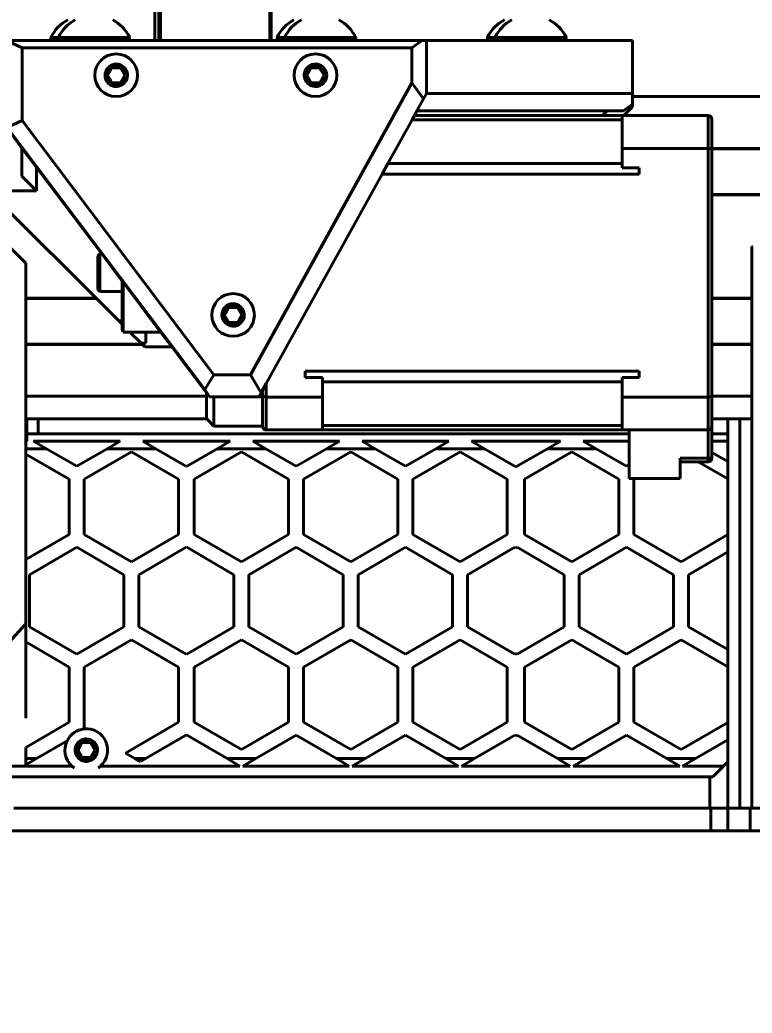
# Model space of a CAD drawing. Header units: millimetres. Extents: x 15 to 415, y 5 to 292.
# Drawn here: x 307.09 to 319.31, y 179.76 to 196.34 of the extents above; entities that cross this region are included whole.
import ezdxf

# ---------------------------------------------------------------- set-up
doc = ezdxf.new("R2010")
doc.units = ezdxf.units.MM
doc.layers.add('Annotations', color=7, linetype='Continuous')
doc.layers.add('Geometries', color=7, linetype='Continuous')
doc.styles.add('Shapr3', font='txt', dxfattribs={"height": 3.3495})
doc.dimstyles.new('ISO-25', dxfattribs={"dimtxt": 2.5, "dimasz": 2.5, "dimexe": 1.25, "dimexo": 0.625, "dimtad": 1, "dimtxsty": 'Standard', "dimcen": 2.5, "dimadec": 0, "dimazin": 0, "dimtfac": 1, "dimtmove": 0, "dimatfit": 3, "dimfxl": 1, "dimarcsym": 0})

# ---------------------------------------------------------------- blocks, each defined once
blk = doc.blocks.new('*D3')
at = {"layer": 'Annotations', "color": 0, "linetype": 'Continuous', "lineweight": 15}
for p, q in [((307.372, 273.412), (253.842, 273.412)), ((255.092, 182.588), (255.092, 270.912)), ((275.119, 180.088), (253.842, 180.088))]:
    blk.add_line(p, q, dxfattribs=at)
at = {"layer": 'Annotations', "color": 0}
for points in [[(255.509, 270.912), (254.676, 270.912), (255.092, 273.412)], [(254.676, 182.588), (255.509, 182.588), (255.092, 180.088)]]:
    blk.add_solid(points, dxfattribs=at)
at = {"layer": 'Defpoints', "color": 0}
for p in [(255.092, 273.412), (307.997, 273.412), (275.744, 180.088)]:
    blk.add_point(p, dxfattribs=at)
at = {"layer": 'Annotations', "color": 0, "lineweight": 15, "insert": (252.398, 223.569), "char_height": 3.3495, "attachment_point": 5, "rotation": 90, "style": 'Shapr3'}
blk.add_mtext('\\A1;746,59', dxfattribs=at)
blk = doc.blocks.new('*D4')
at = {"layer": 'Annotations', "color": 0, "linetype": 'Continuous', "lineweight": 15}
for p, q in [((275.744, 179.463), (275.744, 163.58)), ((345.115, 179.463), (345.115, 163.58)), ((342.615, 164.83), (278.244, 164.83))]:
    blk.add_line(p, q, dxfattribs=at)
at = {"layer": 'Annotations', "color": 0}
for points in [[(278.244, 165.246), (278.244, 164.413), (275.744, 164.83)], [(342.615, 164.413), (342.615, 165.246), (345.115, 164.83)]]:
    blk.add_solid(points, dxfattribs=at)
at = {"layer": 'Defpoints', "color": 0}
for p in [(275.744, 180.088), (345.115, 180.088), (275.744, 164.83)]:
    blk.add_point(p, dxfattribs=at)
at = {"layer": 'Annotations', "color": 0, "lineweight": 15, "insert": (315.25, 167.523), "char_height": 3.3495, "attachment_point": 5, "style": 'Shapr3'}
blk.add_mtext('\\A1;554,97', dxfattribs=at)

msp = doc.modelspace()

# ---------------------------------------------------------------- linework, layer by layer
at = {"layer": 'Geometries', "linetype": 'Continuous', "lineweight": 40}
for p, q in [((309.3427, 195.9928), (309.3427, 238.2955)), ((309.4123, 195.9928), (309.4123, 238.2955)), ((309.4373, 195.9928), (309.4373, 238.2955)), ((311.2623, 195.9928), (311.2623, 238.2955)), ((311.2873, 195.9928), (311.2873, 238.2955)), ((306.8773, 195.9928), (307.8896, 195.9928)), ((306.8773, 195.9844), (307.1273, 195.8678)), ((307.7334, 196.0446), (307.6084, 196.0446)), ((307.6084, 196.0446), (307.6084, 195.9931)), ((307.7334, 195.9931), (307.6084, 195.9931)), ((307.7334, 196.0446), (307.7334, 195.9931)), ((308.9209, 196.0446), (307.7334, 196.0446)), ((307.8896, 195.9931), (307.7334, 195.9931)), ((307.8896, 195.9931), (307.8896, 195.9928)), ((308.6396, 195.9931), (307.8896, 195.9931)), ((307.8896, 195.9928), (308.6396, 195.9928)), ((308.0146, 195.9931), (308.0146, 195.9928)), ((308.6396, 195.9928), (308.6396, 195.9931)), ((308.9209, 195.9931), (308.6396, 195.9931)), ((308.6396, 195.9928), (309.3427, 195.9928)), ((308.9209, 195.9931), (308.9209, 196.0446)), ((309.3427, 195.9928), (309.4123, 195.9928)), ((309.4123, 195.9928), (309.4373, 195.9928)), ((309.4373, 195.9928), (311.2623, 195.9928)), ((311.2623, 195.9928), (311.2873, 195.9928)), ((311.2873, 195.9928), (311.6646, 195.9928)), ((311.3834, 196.0446), (311.3834, 195.9931)), ((311.5084, 196.0446), (311.3834, 196.0446)), ((311.5084, 195.9931), (311.3834, 195.9931)), ((311.5084, 196.0446), (311.5084, 195.9931)), ((312.6959, 196.0446), (311.5084, 196.0446)), ((311.6646, 195.9931), (311.5084, 195.9931)), ((311.6646, 195.9931), (311.6646, 195.9928)), ((312.4146, 195.9931), (311.6646, 195.9931)), ((311.6646, 195.9928), (312.4146, 195.9928)), ((311.7896, 195.9931), (311.7896, 195.9928)), ((312.4146, 195.9928), (312.4146, 195.9931)), ((312.6959, 195.9931), (312.4146, 195.9931)), ((312.4146, 195.9928), (313.8072, 195.9928)), ((312.6959, 195.9931), (312.6959, 196.0446)), ((313.8072, 195.9928), (313.6331, 195.8678)), ((313.8072, 195.9928), (313.8766, 195.9928)), ((313.8766, 195.1053), (313.8766, 195.9928)), ((313.8766, 195.1053), (313.8766, 195.9928)), ((313.8766, 195.9928), (315.1771, 195.9928)), ((314.8959, 196.0446), (314.8959, 195.9931)), ((315.0209, 196.0446), (314.8959, 196.0446)), ((315.0209, 195.9931), (314.8959, 195.9931)), ((315.0209, 196.0446), (315.0209, 195.9931)), ((316.2084, 196.0446), (315.0209, 196.0446)), ((315.1771, 195.9931), (315.0209, 195.9931)), ((315.1771, 195.9931), (315.1771, 195.9928)), ((315.9271, 195.9931), (315.1771, 195.9931)), ((315.1771, 195.9928), (315.9271, 195.9928)), ((315.3021, 195.9931), (315.3021, 195.9928)), ((316.2084, 195.9931), (315.9271, 195.9931)), ((315.9271, 195.9928), (315.9271, 195.9931)), ((315.9271, 195.9928), (317.3142, 195.9928)), ((316.2084, 195.9931), (316.2084, 196.0446)), ((317.3142, 195.1053), (317.3142, 195.9928)), ((313.6331, 195.8678), (307.1273, 195.8678)), ((307.1273, 195.8678), (307.1273, 194.6591)), ((313.6331, 195.2886), (313.6331, 195.8678)), ((308.5546, 195.4118), (308.5902, 195.4734)), ((308.5902, 195.4734), (308.5994, 195.4894)), ((308.6268, 195.5368), (308.5994, 195.4894)), ((308.6268, 195.5368), (308.635, 195.5368)), ((308.699, 195.5368), (308.635, 195.5368)), ((308.699, 195.5368), (308.763, 195.5368)), ((308.7711, 195.5368), (308.763, 195.5368)), ((308.8433, 195.4118), (308.7711, 195.5368)), ((311.9518, 195.5368), (311.8796, 195.4118)), ((311.9518, 195.5368), (311.96, 195.5368)), ((312.024, 195.5368), (311.96, 195.5368)), ((312.024, 195.5368), (312.088, 195.5368)), ((312.0961, 195.5368), (312.088, 195.5368)), ((312.0961, 195.5368), (312.1221, 195.4918)), ((312.1327, 195.4734), (312.1221, 195.4918)), ((312.1683, 195.4118), (312.1327, 195.4734)), ((308.5546, 195.4118), (308.5927, 195.3458)), ((308.5927, 195.3458), (308.6049, 195.3247)), ((308.6268, 195.2868), (308.6049, 195.3247)), ((308.6268, 195.2868), (308.635, 195.2868)), ((308.699, 195.2868), (308.635, 195.2868)), ((308.699, 195.2868), (308.7658, 195.2868)), ((308.7711, 195.2868), (308.7658, 195.2868)), ((308.7711, 195.2868), (308.8433, 195.4118)), ((308.8864, 195.4084), (308.8865, 195.4118)), ((310.9412, 190.4156), (313.6331, 195.2886)), ((311.8796, 195.4118), (311.9518, 195.2868)), ((311.9518, 195.2868), (311.9571, 195.2868)), ((312.024, 195.2868), (311.9571, 195.2868)), ((312.024, 195.2868), (312.088, 195.2868)), ((312.0961, 195.2868), (312.088, 195.2868)), ((312.0961, 195.2868), (312.1132, 195.3163)), ((312.1206, 195.3292), (312.1132, 195.3163)), ((312.1683, 195.4118), (312.1206, 195.3292)), ((312.2114, 195.4084), (312.2115, 195.4118)), ((313.829, 195.0192), (313.6331, 195.2886)), ((313.829, 195.0192), (313.8766, 195.1053)), ((313.8766, 195.1053), (317.3142, 195.1053)), ((317.3142, 195.1053), (317.3142, 195.0553)), ((313.829, 195.0192), (313.7178, 194.8178)), ((317.3142, 195.0553), (336.9792, 195.0553)), ((317.3142, 195.0553), (317.3142, 195.0553)), ((317.3142, 195.0553), (317.3142, 194.9277)), ((313.7178, 194.8178), (313.6763, 194.7428)), ((316.8902, 194.8178), (313.7178, 194.8178)), ((316.8152, 194.7428), (316.8902, 194.8178)), ((317.1643, 194.8178), (316.8902, 194.8178)), ((317.1643, 194.8178), (317.3142, 194.9277)), ((317.3142, 194.8882), (317.1687, 194.7428)), ((317.3142, 194.9277), (317.3142, 194.8882)), ((307.1273, 194.6591), (306.8781, 194.5422)), ((307.1273, 194.6591), (310.3255, 190.4156)), ((313.6359, 194.6695), (313.2334, 193.941)), ((313.6763, 194.7428), (313.6359, 194.6695)), ((317.1416, 194.6695), (313.6359, 194.6695)), ((313.6763, 194.7428), (316.8152, 194.7428)), ((316.8152, 194.7428), (317.1416, 194.7428)), ((317.1416, 194.7428), (317.1687, 194.7428)), ((317.1416, 194.6695), (317.1416, 194.7428)), ((317.1416, 194.1928), (317.1416, 194.6695)), ((317.1687, 194.7428), (318.5791, 194.7428)), ((318.5791, 194.1928), (318.5791, 194.7428)), ((318.6416, 194.6803), (318.6416, 194.1928)), ((307.1258, 194.1973), (306.8773, 194.527)), ((310.176, 190.1664), (306.8781, 194.5422)), ((307.3694, 193.8741), (307.1258, 194.1973)), ((307.1258, 194.1973), (307.1258, 193.7292)), ((317.1416, 193.941), (317.1416, 194.1928)), ((318.5791, 194.1928), (317.1416, 194.1928)), ((318.5791, 190.0428), (318.5791, 194.1928)), ((337.2931, 194.1928), (318.6416, 194.1928)), ((318.6416, 194.1928), (318.6416, 194.1867)), ((318.6416, 194.1867), (337.2953, 194.1867)), ((318.6416, 194.1867), (318.6416, 194.1669)), ((318.6416, 194.1669), (318.6416, 193.4238)), ((308.4575, 192.4303), (307.3694, 193.8741)), ((307.3694, 193.8741), (307.3694, 193.4856)), ((313.2334, 193.941), (313.1358, 193.7642)), ((313.2334, 193.941), (317.1416, 193.941)), ((317.1416, 193.8678), (317.1416, 193.941)), ((317.1416, 193.8678), (317.4291, 193.8678)), ((317.4291, 193.7642), (317.4291, 193.8678)), ((307.3694, 193.4856), (307.1258, 193.7292)), ((313.1358, 193.7642), (311.2041, 190.2674)), ((317.4291, 193.7642), (313.1358, 193.7642)), ((306.8758, 193.4856), (307.3694, 193.4856)), ((318.6416, 193.4238), (337.573, 193.4238)), ((318.6416, 193.4238), (318.6416, 193.4178)), ((337.5752, 193.4178), (318.6416, 193.4178)), ((318.6416, 193.4178), (318.6416, 191.6928)), ((308.3633, 191.6928), (306.8758, 193.1803)), ((307.1894, 192.2777), (306.9394, 192.5277)), ((319.3063, 191.6928), (319.3063, 192.5553)), ((319.3063, 192.5553), (319.3188, 192.5553)), ((308.4229, 192.4303), (308.3916, 192.399)), ((308.3916, 191.8365), (308.3916, 192.399)), ((308.4575, 192.4303), (308.4229, 192.4303)), ((308.4229, 192.4303), (308.4229, 191.8053)), ((308.799, 191.9772), (308.4575, 192.4303)), ((307.1894, 192.2777), (307.1894, 191.6928)), ((308.812, 191.9599), (308.799, 191.9772)), ((308.799, 191.8053), (308.799, 191.9772)), ((309.4394, 191.1275), (308.812, 191.9599)), ((308.812, 191.1275), (308.812, 191.9599)), ((308.4229, 191.8053), (308.3916, 191.8365)), ((308.799, 191.8053), (308.4229, 191.8053)), ((308.799, 191.3147), (308.799, 191.8053)), ((308.3633, 191.6928), (307.1894, 191.6928)), ((307.1894, 191.6928), (307.1894, 191.6867)), ((307.1894, 191.6867), (308.3694, 191.6867)), ((307.1894, 191.6867), (307.1894, 190.9238)), ((308.3694, 191.6867), (308.3633, 191.6928)), ((308.7414, 191.3147), (308.3694, 191.6867)), ((319.3063, 191.6928), (318.6416, 191.6928)), ((318.6416, 191.6928), (318.6416, 191.6867)), ((318.6416, 191.6867), (319.3063, 191.6867)), ((318.6416, 191.6867), (318.6416, 190.9238)), ((319.3063, 191.6867), (319.3063, 191.6928)), ((319.3063, 190.9238), (319.3063, 191.6867)), ((310.5166, 191.4325), (310.5501, 191.4905)), ((310.5768, 191.5368), (310.5501, 191.4905)), ((310.5768, 191.5368), (310.585, 191.5368)), ((310.649, 191.5368), (310.585, 191.5368)), ((310.649, 191.5368), (310.713, 191.5368)), ((310.7211, 191.5368), (310.713, 191.5368)), ((310.7933, 191.4118), (310.7211, 191.5368)), ((308.7414, 191.3147), (308.799, 191.3147)), ((308.7414, 191.3147), (308.799, 191.2571)), ((308.799, 191.2571), (308.799, 191.3147)), ((310.5046, 191.4118), (310.5166, 191.4325)), ((310.5046, 191.4118), (310.5086, 191.4049)), ((310.5086, 191.4049), (310.5293, 191.3691)), ((310.5293, 191.3691), (310.5294, 191.369)), ((310.5294, 191.369), (310.5768, 191.2868)), ((310.7211, 191.2868), (310.7933, 191.4118)), ((310.8364, 191.4084), (310.8365, 191.4118)), ((308.799, 191.1762), (308.799, 191.2571)), ((308.799, 191.1762), (308.812, 191.1275)), ((308.812, 191.1275), (308.9286, 191.1275)), ((308.9286, 191.1275), (309.1927, 191.1275)), ((308.9286, 191.1275), (309.1135, 190.9426)), ((309.1927, 190.9426), (309.1927, 191.1275)), ((309.1927, 191.1275), (309.4394, 191.1275)), ((309.6257, 190.8803), (309.4394, 191.1275)), ((310.5768, 191.2868), (310.585, 191.2868)), ((310.649, 191.2868), (310.585, 191.2868)), ((310.649, 191.2868), (310.713, 191.2868)), ((310.7211, 191.2868), (310.713, 191.2868)), ((307.1894, 190.9238), (309.1323, 190.9238)), ((307.1894, 190.9238), (307.1894, 190.9178)), ((309.1383, 190.9178), (307.1894, 190.9178)), ((307.1894, 190.9178), (307.1894, 190.0553)), ((309.1927, 190.9426), (309.1135, 190.9426)), ((309.1135, 190.9426), (309.1323, 190.9238)), ((309.1323, 190.9238), (309.1383, 190.9178)), ((309.1383, 190.9178), (309.1758, 190.8803)), ((309.6257, 190.8803), (309.1758, 190.8803)), ((310.2052, 190.1113), (309.6257, 190.8803)), ((318.6416, 190.9238), (319.3063, 190.9238)), ((318.6416, 190.9238), (318.6416, 190.9178)), ((319.3063, 190.9178), (318.6416, 190.9178)), ((318.6416, 190.9178), (318.6416, 190.0687)), ((319.3063, 190.9178), (319.3063, 190.9238)), ((319.3063, 190.0553), (319.3063, 190.9178)), ((311.8541, 190.4713), (317.4291, 190.4713)), ((311.8541, 190.3678), (311.8541, 190.4713)), ((317.4291, 190.3678), (317.4291, 190.4713)), ((310.3255, 190.4156), (310.176, 190.1664)), ((310.3255, 190.4156), (310.9412, 190.4156)), ((311.1193, 190.1138), (310.9412, 190.4156)), ((311.8541, 190.3678), (312.1416, 190.3678)), ((312.1416, 190.2945), (312.1416, 190.3678)), ((317.1416, 190.2945), (317.1416, 190.3678)), ((317.1416, 190.3678), (317.4291, 190.3678)), ((310.176, 190.1664), (310.2569, 190.0431)), ((311.1427, 190.1563), (311.1193, 190.1138)), ((311.2041, 190.2674), (311.1427, 190.1563)), ((311.1427, 190.0638), (311.1427, 190.1563)), ((311.2041, 190.2674), (311.2041, 190.0428)), ((312.1416, 190.0428), (312.1416, 190.2945)), ((317.1416, 190.2945), (312.1416, 190.2945)), ((317.1416, 190.0553), (317.1416, 190.2945)), ((307.1894, 190.0553), (309.8831, 190.0553)), ((307.1894, 190.0553), (307.1894, 189.6803)), ((309.8831, 190.0553), (309.8921, 190.0553)), ((309.9456, 190.0553), (309.8921, 190.0553)), ((309.9456, 190.0553), (310.2052, 190.0553)), ((310.2566, 190.0431), (310.2052, 190.1113)), ((310.2052, 190.0553), (310.2052, 190.1113)), ((310.2052, 189.6837), (310.2052, 190.0553)), ((310.2569, 190.0431), (310.2566, 190.0431)), ((310.3302, 190.0431), (310.2569, 190.0431)), ((311.0802, 190.0431), (310.3302, 190.0431)), ((310.3302, 190.0431), (310.3302, 189.5587)), ((311.0802, 190.0431), (311.0869, 190.0553)), ((311.0802, 190.0431), (311.1427, 190.0431)), ((311.0869, 190.0553), (311.087, 190.0553)), ((311.087, 190.0553), (311.1193, 190.1138)), ((311.1427, 190.0431), (311.1427, 190.0638)), ((311.1427, 189.5587), (311.1427, 190.0431)), ((311.2041, 190.0428), (311.2041, 189.4928)), ((311.2041, 190.0428), (312.1416, 190.0428)), ((312.1416, 189.566), (312.1416, 190.0428)), ((317.1416, 190.0428), (317.1416, 190.0553)), ((317.1416, 190.0553), (317.1416, 190.0553)), ((317.1416, 190.0428), (318.5791, 190.0428)), ((317.1416, 189.566), (317.1416, 190.0428)), ((318.5791, 189.4928), (318.5791, 190.0428)), ((318.6416, 190.0687), (318.6416, 190.0553)), ((318.6416, 190.0553), (319.3063, 190.0553)), ((318.6416, 190.0553), (318.6416, 189.6803)), ((319.3063, 189.6803), (319.3063, 190.0553)), ((307.1894, 189.6803), (307.1894, 189.3055)), ((307.1907, 189.6803), (307.2068, 189.6803)), ((307.2068, 189.4304), (307.2068, 189.6804)), ((307.2068, 189.6803), (307.3943, 189.6803)), ((307.3943, 189.6804), (307.3943, 189.4304)), ((307.3943, 189.6803), (307.4797, 189.6803)), ((307.4797, 189.6803), (310.2086, 189.6803)), ((310.2086, 189.6803), (310.2052, 189.6837)), ((310.3302, 189.5587), (310.2086, 189.6803)), ((318.6416, 189.6803), (318.6416, 189.5553)), ((318.6416, 189.6803), (318.9068, 189.6803)), ((318.9068, 189.6803), (319.0526, 189.6803)), ((318.9068, 189.6803), (318.9068, 189.4304)), ((319.105, 189.6803), (319.0526, 189.6803)), ((319.105, 189.6803), (319.3063, 189.6803)), ((319.105, 183.1804), (319.105, 189.6803)), ((319.3063, 183.1804), (319.3063, 189.6803)), ((310.3302, 189.5587), (311.1416, 189.5587)), ((311.1416, 189.5553), (311.1416, 189.5587)), ((311.1416, 189.5587), (311.1427, 189.5587)), ((312.1416, 189.4928), (311.2041, 189.4928)), ((312.1416, 189.4928), (312.1416, 189.566)), ((312.1416, 189.566), (317.1416, 189.566)), ((317.1416, 189.4928), (312.1416, 189.4928)), ((317.1416, 189.4928), (317.1416, 189.566)), ((317.2604, 189.4928), (317.1416, 189.4928)), ((318.5791, 189.4928), (317.2604, 189.4928)), ((317.2604, 189.4304), (317.2604, 189.4928)), ((318.5791, 189.024), (318.5791, 189.4928)), ((318.6416, 189.5553), (318.6416, 189.4304)), ((307.1894, 189.3055), (307.1894, 189.1804)), ((307.2068, 189.3055), (307.1894, 189.3055)), ((307.3943, 189.4304), (307.2068, 189.4304)), ((307.2068, 189.4304), (307.2068, 189.4303)), ((307.2068, 189.3055), (307.2068, 189.4303)), ((307.3163, 189.3054), (308.7638, 189.3054)), ((307.5332, 189.1804), (307.3163, 189.3054)), ((317.2604, 189.4304), (307.3943, 189.4304)), ((308.7638, 189.3054), (308.5469, 189.1804)), ((309.1414, 189.3054), (310.5995, 189.3054)), ((309.3582, 189.1804), (309.1414, 189.3054)), ((310.3827, 189.1804), (310.5995, 189.3054)), ((310.9771, 189.3054), (312.4246, 189.3054)), ((310.9771, 189.3054), (311.194, 189.1804)), ((312.2077, 189.1804), (312.4246, 189.3054)), ((312.8021, 189.3054), (314.2496, 189.3054)), ((312.8021, 189.3054), (313.019, 189.1804)), ((314.0327, 189.1804), (314.2496, 189.3054)), ((314.6271, 189.3054), (316.1137, 189.3054)), ((314.6271, 189.3054), (314.844, 189.1804)), ((316.1137, 189.3054), (315.8969, 189.1804)), ((316.4913, 189.3054), (317.2604, 189.3054)), ((316.7082, 189.1804), (316.4913, 189.3054)), ((317.2604, 189.3054), (317.2604, 189.4304)), ((317.2604, 188.9144), (317.2604, 189.3054)), ((318.6416, 189.4304), (318.6416, 189.3054)), ((318.9068, 189.4304), (318.6416, 189.4304)), ((318.6416, 189.3054), (318.6416, 189.1179)), ((318.6416, 189.3054), (318.9068, 189.3054)), ((318.9068, 189.4304), (318.9068, 189.3054)), ((318.9068, 189.3054), (318.9068, 188.965)), ((307.1894, 189.1804), (307.1894, 189.09)), ((307.1894, 189.1804), (307.5332, 189.1804)), ((308.0401, 188.8882), (307.5332, 189.1804)), ((308.5469, 189.1804), (308.0401, 188.8882)), ((308.5469, 189.1804), (309.3582, 189.1804)), ((309.8704, 188.8851), (309.3582, 189.1804)), ((309.8704, 188.8851), (310.3827, 189.1804)), ((310.3827, 189.1804), (311.194, 189.1804)), ((311.194, 189.1804), (311.7008, 188.8882)), ((311.7008, 188.8882), (312.2077, 189.1804)), ((312.2077, 189.1804), (313.019, 189.1804)), ((313.019, 189.1804), (313.5259, 188.8883)), ((313.5259, 188.8883), (314.0327, 189.1804)), ((314.0327, 189.1804), (314.844, 189.1804)), ((314.844, 189.1804), (315.3704, 188.877)), ((315.8969, 189.1804), (315.3704, 188.877)), ((315.8969, 189.1804), (316.7082, 189.1804)), ((317.215, 188.8883), (316.7082, 189.1804)), ((307.1894, 189.09), (307.9151, 188.6717)), ((307.1894, 189.09), (307.1894, 187.3303)), ((308.9526, 189.1257), (308.1651, 188.6717)), ((309.7401, 188.6717), (308.9526, 189.1257)), ((310.0008, 188.6717), (310.7883, 189.1257)), ((310.7883, 189.1257), (311.5758, 188.6717)), ((312.6134, 189.1257), (311.8258, 188.6717)), ((313.4009, 188.6717), (312.6134, 189.1257)), ((313.6509, 188.6717), (314.4384, 189.1257)), ((314.4384, 189.1257), (315.2258, 188.6717)), ((316.3025, 189.1257), (315.5151, 188.6717)), ((317.09, 188.6717), (316.3025, 189.1257)), ((318.1104, 189.024), (318.5791, 189.024)), ((318.1104, 188.9615), (318.1104, 189.024)), ((318.6416, 189.024), (318.5791, 189.024)), ((318.5791, 188.9615), (318.5791, 189.024)), ((318.6416, 189.1179), (318.6416, 189.024)), ((318.9068, 188.965), (318.6416, 189.1179)), ((317.2604, 188.9144), (317.215, 188.8883)), ((317.2604, 188.6803), (317.2604, 188.9144)), ((318.1104, 188.6803), (318.1104, 188.9615)), ((318.4123, 188.9615), (318.1104, 188.9615)), ((318.5791, 188.9615), (318.4123, 188.9615)), ((318.4123, 188.9615), (318.9068, 188.6765)), ((318.9068, 188.965), (318.9068, 188.6765)), ((307.9151, 187.7506), (307.9151, 188.6717)), ((308.1651, 187.7506), (308.1651, 188.6717)), ((309.7401, 187.7506), (309.7401, 188.6717)), ((310.0008, 187.7506), (310.0008, 188.6717)), ((311.5758, 187.7506), (311.5758, 188.6717)), ((311.8258, 187.7506), (311.8258, 188.6717)), ((313.4009, 187.7506), (313.4009, 188.6717)), ((313.6509, 187.7506), (313.6509, 188.6717)), ((315.2258, 187.7506), (315.2258, 188.6717)), ((315.5151, 187.7506), (315.5151, 188.6717)), ((317.09, 187.7506), (317.09, 188.6717)), ((317.3548, 188.6803), (317.2604, 188.6803)), ((317.34, 188.6717), (317.3548, 188.6803)), ((317.34, 187.7506), (317.34, 188.6717)), ((318.1104, 188.6803), (317.3548, 188.6803)), ((318.9068, 188.6765), (318.9068, 187.7458)), ((307.9151, 187.7506), (307.1894, 187.3303)), ((308.1651, 187.7506), (308.9526, 187.2944)), ((308.9526, 187.2944), (309.7401, 187.7506)), ((310.7883, 187.2944), (310.0008, 187.7506)), ((311.5758, 187.7506), (310.7883, 187.2944)), ((311.8258, 187.7506), (312.6134, 187.2944)), ((312.6134, 187.2944), (313.4009, 187.7506)), ((314.4384, 187.2944), (313.6509, 187.7506)), ((315.2258, 187.7506), (314.4384, 187.2944)), ((315.5151, 187.7506), (316.3025, 187.2944)), ((316.3025, 187.2944), (317.09, 187.7506)), ((318.1275, 187.2944), (317.34, 187.7506)), ((318.9068, 187.7458), (318.1275, 187.2944)), ((318.9068, 187.7458), (318.9068, 187.4569)), ((308.0401, 187.5341), (307.2525, 187.0779)), ((308.8276, 187.0779), (308.0401, 187.5341)), ((309.0776, 187.0779), (309.8651, 187.5341)), ((309.8651, 187.5341), (309.8704, 187.531)), ((309.8758, 187.5341), (309.8704, 187.531)), ((310.6633, 187.0779), (309.8758, 187.5341)), ((310.9133, 187.0779), (311.7008, 187.5341)), ((311.7008, 187.5341), (312.4884, 187.0779)), ((313.5259, 187.5341), (312.7384, 187.0779)), ((314.3134, 187.0779), (313.5259, 187.5341)), ((315.3509, 187.5341), (314.5634, 187.0779)), ((315.3704, 187.5227), (315.3509, 187.5341)), ((315.3704, 187.5227), (315.39, 187.5341)), ((315.39, 187.5341), (316.1775, 187.0779)), ((316.4275, 187.0779), (317.215, 187.5341)), ((317.215, 187.5341), (318.0025, 187.0779)), ((307.1894, 187.3303), (307.1894, 186.2556)), ((318.9068, 187.4569), (318.2525, 187.0779)), ((318.9068, 187.4569), (318.9068, 185.83)), ((307.2525, 186.2072), (307.2525, 187.0779)), ((308.8276, 187.0779), (308.8276, 186.2072)), ((309.0776, 187.0779), (309.0776, 186.2072)), ((310.6633, 187.0779), (310.6633, 186.2072)), ((310.9133, 187.0779), (310.9133, 186.2072)), ((312.4884, 186.2072), (312.4884, 187.0779)), ((312.7384, 186.2072), (312.7384, 187.0779)), ((314.3134, 187.0779), (314.3134, 186.2072)), ((314.5634, 186.2072), (314.5634, 187.0779)), ((316.1775, 186.2072), (316.1775, 187.0779)), ((316.4275, 187.0779), (316.4275, 186.2072)), ((318.0025, 186.2072), (318.0025, 187.0779)), ((318.2525, 186.2072), (318.2525, 187.0779)), ((306.5644, 185.5784), (307.1894, 186.2556)), ((307.1894, 186.2556), (307.1894, 185.955)), ((307.2525, 186.2072), (308.0401, 185.7532)), ((308.0401, 185.7532), (308.8276, 186.2072)), ((309.8651, 185.7533), (309.0776, 186.2072)), ((309.8758, 185.7533), (310.6633, 186.2072)), ((311.7008, 185.7532), (310.9133, 186.2072)), ((312.4884, 186.2072), (311.7008, 185.7532)), ((313.5259, 185.7533), (312.7384, 186.2072)), ((313.5259, 185.7533), (314.3134, 186.2072)), ((314.5634, 186.2072), (315.3509, 185.7533)), ((316.1775, 186.2072), (315.39, 185.7533)), ((317.215, 185.7533), (316.4275, 186.2072)), ((317.215, 185.7533), (318.0025, 186.2072)), ((318.2525, 186.2072), (318.9068, 185.83)), ((308.9526, 185.9907), (308.1651, 185.5367)), ((309.7401, 185.5367), (308.9526, 185.9907)), ((310.0008, 185.5367), (310.7883, 185.9907)), ((310.7883, 185.9907), (311.5758, 185.5367)), ((312.6134, 185.9907), (311.8258, 185.5367)), ((313.4009, 185.5367), (312.6134, 185.9907)), ((313.6509, 185.5367), (314.4384, 185.9907)), ((314.4384, 185.9907), (315.2258, 185.5367)), ((316.3025, 185.9907), (315.5151, 185.5367)), ((317.09, 185.5367), (316.3025, 185.9907)), ((317.34, 185.5367), (318.1275, 185.9907)), ((318.1275, 185.9907), (318.9068, 185.5415)), ((307.1894, 185.955), (307.1894, 184.6836)), ((307.1894, 185.955), (307.9151, 185.5367)), ((318.9068, 185.83), (318.9068, 185.5415)), ((309.8704, 185.7564), (309.8651, 185.7533)), ((309.8704, 185.7564), (309.8758, 185.7533)), ((315.3509, 185.7533), (315.3704, 185.7645)), ((315.39, 185.7533), (315.3704, 185.7645)), ((307.9151, 184.6156), (307.9151, 185.5367)), ((308.1651, 184.504), (308.1651, 185.5367)), ((309.7401, 184.6156), (309.7401, 185.5367)), ((310.0008, 184.6156), (310.0008, 185.5367)), ((311.5758, 184.6156), (311.5758, 185.5367)), ((311.8258, 184.6156), (311.8258, 185.5367)), ((313.4009, 184.6156), (313.4009, 185.5367)), ((313.6509, 184.6156), (313.6509, 185.5367)), ((315.2258, 184.6156), (315.2258, 185.5367)), ((315.5151, 184.6156), (315.5151, 185.5367)), ((317.09, 184.6156), (317.09, 185.5367)), ((317.34, 184.6156), (317.34, 185.5367)), ((318.9068, 185.5415), (318.9068, 184.6108)), ((307.9151, 184.6156), (307.1894, 184.1953)), ((308.8528, 184.1016), (309.7401, 184.6156)), ((310.7883, 184.1594), (310.0008, 184.6156)), ((311.5758, 184.6156), (310.7883, 184.1594)), ((311.8258, 184.6156), (312.6134, 184.1594)), ((312.6134, 184.1594), (313.4009, 184.6156)), ((314.4384, 184.1594), (313.6509, 184.6156)), ((315.2258, 184.6156), (314.4384, 184.1594)), ((315.5151, 184.6156), (316.3025, 184.1594)), ((316.3025, 184.1594), (317.09, 184.6156)), ((318.1275, 184.1594), (317.34, 184.6156)), ((318.9068, 184.6108), (318.1275, 184.1594)), ((318.9068, 184.6108), (318.9068, 184.3219)), ((308.1865, 184.3364), (308.1864, 184.3364)), ((309.2779, 184.059), (309.8704, 184.4022)), ((310.5481, 184.0096), (309.8704, 184.4022)), ((311.7008, 184.3991), (311.0285, 184.0096)), ((312.3732, 184.0096), (311.7008, 184.3991)), ((312.8535, 184.0096), (313.5259, 184.3991)), ((314.1982, 184.0096), (313.5259, 184.3991)), ((315.3509, 184.3991), (314.6785, 184.0096)), ((315.3704, 184.3877), (315.3509, 184.3991)), ((315.3704, 184.3877), (315.39, 184.3991)), ((315.39, 184.3991), (316.0623, 184.0096)), ((316.5427, 184.0096), (317.215, 184.3991)), ((317.8873, 184.0096), (317.215, 184.3991)), ((307.1894, 184.0096), (307.1894, 184.1953)), ((307.3677, 184.0096), (307.8789, 184.3057)), ((308.1268, 184.2743), (308.0554, 184.1507)), ((308.1268, 184.2743), (308.135, 184.2743)), ((308.199, 184.2743), (308.135, 184.2743)), ((308.199, 184.2743), (308.263, 184.2743)), ((308.2711, 184.2743), (308.263, 184.2743)), ((308.3433, 184.1493), (308.2711, 184.2743)), ((318.3677, 184.0096), (318.9068, 184.3219)), ((318.9068, 184.3219), (318.9068, 183.9553)), ((307.1894, 183.9063), (307.1894, 184.0096)), ((307.1894, 183.9063), (307.3677, 184.0096)), ((307.3677, 184.0096), (307.1894, 184.0096)), ((308.0546, 184.1493), (308.0554, 184.1507)), ((308.0546, 184.1493), (308.0553, 184.1481)), ((308.0553, 184.1481), (308.1268, 184.0243)), ((308.1268, 184.0243), (308.135, 184.0243)), ((308.199, 184.0243), (308.135, 184.0243)), ((308.199, 184.0243), (308.263, 184.0243)), ((308.2711, 184.0243), (308.263, 184.0243)), ((308.2711, 184.0243), (308.3433, 184.1493)), ((308.3864, 184.1459), (308.3865, 184.1493)), ((308.8528, 184.1016), (309.0116, 184.0096)), ((309.0116, 184.0096), (309.1022, 183.9572)), ((309.1928, 184.0096), (309.0116, 184.0096)), ((309.1022, 183.9572), (309.1928, 184.0096)), ((309.1928, 184.0096), (309.2779, 184.059)), ((311.0285, 184.0096), (310.5481, 184.0096)), ((310.764, 183.8846), (310.5481, 184.0096)), ((311.0285, 184.0096), (310.8128, 183.8846)), ((312.8535, 184.0096), (312.3732, 184.0096)), ((312.5889, 183.8846), (312.3732, 184.0096)), ((312.6378, 183.8846), (312.8535, 184.0096)), ((314.6785, 184.0096), (314.1982, 184.0096)), ((314.4139, 183.8846), (314.1982, 184.0096)), ((314.6785, 184.0096), (314.4628, 183.8846)), ((316.0623, 184.0096), (316.2781, 183.8846)), ((316.5427, 184.0096), (316.0623, 184.0096)), ((316.327, 183.8846), (316.5427, 184.0096)), ((318.3677, 184.0096), (317.8873, 184.0096)), ((318.1031, 183.8846), (317.8873, 184.0096)), ((318.152, 183.8846), (318.3677, 184.0096)), ((307.9606, 183.8846), (303.4627, 183.8846)), ((308.1867, 183.9622), (308.1865, 183.9622)), ((308.2502, 183.969), (308.2505, 183.969)), ((310.764, 183.8846), (308.4373, 183.8846)), ((312.5889, 183.8846), (310.8128, 183.8846)), ((314.4139, 183.8846), (312.6378, 183.8846)), ((316.2781, 183.8846), (314.4628, 183.8846)), ((318.1031, 183.8846), (316.327, 183.8846)), ((318.8361, 183.8846), (318.152, 183.8846)), ((318.6568, 183.7053), (318.8361, 183.8846)), ((318.8361, 183.8846), (318.9068, 183.9553)), ((318.9068, 183.9553), (318.9068, 183.1804)), ((318.6076, 183.7053), (301.7616, 183.7053)), ((318.6568, 183.7053), (318.6076, 183.7053)), ((318.6076, 183.7053), (318.6076, 183.1804)), ((309.2301, 183.1804), (306.9926, 183.1804)), ((309.2301, 183.1803), (306.9926, 183.1803)), ((309.2301, 183.1804), (309.2301, 183.1803)), ((309.4801, 183.1804), (309.2301, 183.1804)), ((309.4801, 183.1803), (309.2301, 183.1803)), ((309.4801, 183.1803), (309.4801, 183.1804)), ((318.6076, 183.1804), (309.4801, 183.1804)), ((318.6214, 183.1803), (309.4801, 183.1803)), ((318.6076, 183.1804), (318.9068, 183.1804)), ((318.6214, 183.1803), (318.6214, 182.8053)), ((318.6214, 183.1803), (318.9068, 183.1803)), ((319.105, 183.1804), (318.9068, 183.1804)), ((318.9068, 183.1803), (319.2818, 183.1803)), ((318.9068, 182.8053), (318.9068, 183.1803)), ((319.3063, 183.1804), (319.105, 183.1804)), ((319.2818, 183.1803), (319.2818, 182.8053)), ((329.4724, 183.1803), (319.2818, 183.1803)), ((319.3063, 183.1803), (319.3063, 183.1804)), ((319.3313, 183.1803), (319.3063, 183.1803)), ((318.6214, 182.8053), (301.5354, 182.8053)), ((318.6214, 182.8053), (318.9068, 182.8053)), ((319.2818, 182.8053), (318.9068, 182.8053)), ((341.0068, 182.8053), (319.2818, 182.8053))]:
    msp.add_line(p, q, dxfattribs=at)
at = {"layer": 'Geometries', "linetype": 'Continuous', "lineweight": 40, "flags": 128}
for points in [[(308.5145, 195.4456), (308.5138, 195.441), (308.5125, 195.4311), (308.5117, 195.4214), (308.5115, 195.4118), (308.5117, 195.4023), (308.5125, 195.3925), (308.5138, 195.3827), (308.5145, 195.3781)], [(312.074, 195.5925), (312.0731, 195.5928), (312.0631, 195.5952), (312.0531, 195.597), (312.0433, 195.5983), (312.0335, 195.5991), (312.024, 195.5993)], [(308.8865, 195.4118), (308.8862, 195.4214), (308.8862, 195.4219)], [(312.2115, 195.4118), (312.2112, 195.4214), (312.2112, 195.4219)], [(310.8365, 191.4118), (310.8362, 191.4214), (310.8362, 191.4219)], [(308.1864, 184.3364), (308.1797, 184.3358), (308.1767, 184.3355)], [(308.199, 184.3368), (308.1894, 184.3366), (308.1865, 184.3364)], [(308.3865, 184.1493), (308.3862, 184.1589), (308.3862, 184.1594)], [(308.1867, 183.9622), (308.1894, 183.9621), (308.199, 183.9618), (308.2085, 183.9621), (308.2183, 183.9628), (308.2281, 183.9641), (308.2381, 183.9659), (308.2481, 183.9684), (308.2502, 183.969)]]:
    msp.add_lwpolyline(points, dxfattribs=at)
at = {"layer": 'Geometries', "linetype": 'Continuous', "lineweight": 40}
for centre in [(308.699, 195.4118), (312.024, 195.4118), (310.649, 191.4118)]:
    msp.add_circle(centre, 0.3563, dxfattribs=at)
for centre, radius, start, end in [((308.2021, 195.7546), 0.6608, 118.22268, 153.96275), ((308.3271, 195.7546), 0.6608, 118.22268, 153.96275), ((308.3271, 195.7546), 0.6608, 26.03727, 61.77732), ((311.9771, 195.7546), 0.6608, 118.22268, 153.96275), ((312.1021, 195.7546), 0.6608, 118.22268, 153.96275), ((312.1021, 195.7546), 0.6608, 26.03727, 61.77732), ((315.4896, 195.7546), 0.6608, 118.22268, 153.96275), ((315.6146, 195.7546), 0.6608, 118.22268, 153.96275), ((315.6146, 195.7546), 0.6608, 26.03727, 61.77732), ((308.699, 195.4118), 0.1875, 90, 169.63615), ((308.699, 195.4118), 0.1443, 120, 180), ((308.699, 195.4118), 0.1443, 60, 120), ((308.699, 195.4118), 0.1875, 3.08909, 90), ((308.699, 195.4118), 0.1443, 0, 60), ((312.024, 195.4118), 0.1875, 122.27866, 244.86492), ((312.024, 195.4118), 0.1443, 120, 180), ((312.024, 195.4118), 0.1875, 90, 122.27866), ((312.024, 195.4118), 0.1443, 60, 120), ((312.024, 195.4118), 0.1875, 3.08909, 74.50925), ((312.024, 195.4118), 0.1443, 0, 60), ((308.699, 195.4118), 0.1875, 190.36386, 252.21872), ((308.699, 195.4118), 0.1443, 180, 240), ((308.699, 195.4118), 0.1443, 240, 300), ((308.699, 195.4118), 0.1875, 283.25164, 358.94523), ((308.699, 195.4118), 0.1443, 300, 0), ((312.024, 195.4118), 0.1443, 180, 240), ((312.024, 195.4118), 0.1443, 240, 300), ((312.024, 195.4118), 0.1875, 292.20158, 358.94523), ((312.024, 195.4118), 0.1443, 300, 0), ((308.699, 195.4118), 0.1875, 252.21872, 283.25164), ((312.024, 195.4118), 0.1875, 244.86492, 292.20158), ((318.5791, 194.6803), 0.0625, 0, 90), ((310.649, 191.4118), 0.1875, 90, 358.94523), ((310.649, 191.4118), 0.1443, 120, 180), ((310.649, 191.4118), 0.1443, 60, 120), ((310.649, 191.4118), 0.1875, 3.08909, 90), ((310.649, 191.4118), 0.1443, 0, 60), ((310.649, 191.4118), 0.1443, 180, 240), ((310.649, 191.4118), 0.1443, 300, 0), ((310.649, 191.4118), 0.1443, 240, 300), ((311.2041, 189.5553), 0.0625, 180, 270), ((318.5791, 189.5553), 0.0625, 270, 0), ((318.5791, 189.024), 0.0625, 270, 0), ((308.199, 184.1493), 0.3562, 95.46352, 153.95566), ((308.199, 184.1493), 0.3563, 311.99587, 95.46352), ((308.199, 184.1493), 0.1875, 96.83702, 239.63868), ((308.199, 184.1493), 0.1875, 50.50228, 90), ((308.199, 184.1493), 0.3563, 153.95566, 228.00413), ((308.199, 184.1493), 0.1443, 120, 180), ((308.199, 184.1493), 0.1443, 60, 120), ((308.199, 184.1493), 0.1443, 0, 60), ((308.199, 184.1493), 0.1875, 3.08909, 50.50228), ((308.199, 184.1493), 0.1443, 180, 240), ((308.199, 184.1493), 0.1443, 240, 300), ((308.199, 184.1493), 0.1875, 285.94794, 358.94523), ((308.199, 184.1493), 0.1443, 300, 0), ((308.199, 184.1493), 0.3563, 228.00413, 236.29002), ((308.199, 184.1493), 0.1875, 239.63868, 266.18231), ((308.199, 184.1493), 0.3563, 303.70998, 311.99587)]:
    msp.add_arc(centre, radius, start, end, dxfattribs=at)
for centre, major_axis, start_param, end_param in [((318.5791, 194.1669), (0.0625, 0), 0, 1.5707963), ((311.2041, 190.0687), (0.0625, 0), 3.3293832, 4.712389), ((318.5791, 190.0687), (-0.0625, 0), 1.5707963, 3.1415927)]:
    msp.add_ellipse(centre, major_axis=major_axis, ratio=0.4142136, start_param=start_param, end_param=end_param, dxfattribs=at)

# ---------------------------------------------------------------- dimensions: what is measured, and where the dimension line sits
at = {"layer": 'Annotations', "linetype": 'Continuous', "lineweight": 15}
dim = msp.add_linear_dim(base=(255.0922, 273.4119), p1=(275.744, 180.0881), p2=(307.9966, 273.4119), angle=270, dimstyle='ISO-25', override={"dimscale": 1, "dimgap": 0.7, "dimdec": 2, "dimlfac": 8, "dimrnd": 0.01, "dimzin": 8, "dimdsep": 44, "dimtxsty": 'Shapr3', "dimse1": 0, "dimse2": 0, "dimadec": 2, "dimtol": 0, "dimlim": 0, "dimtp": 0, "dimtm": 0, "dimtfac": 0.6, "dimtdec": 8, "dimfrac": 2, "dimtolj": 1, "dimlwd": 15, "dimlwe": 15}, dxfattribs=at)
dim.commit()
dim.dimension.update_dxf_attribs({"geometry": '*D3', "text_midpoint": (255.0922, 223.5691), "dimtype": 160})
dim = msp.add_linear_dim(base=(275.744, 164.8296), p1=(345.1151, 180.0881), p2=(275.744, 180.0881), dimstyle='ISO-25', override={"dimscale": 1, "dimgap": 0.7, "dimdec": 2, "dimlfac": 8, "dimrnd": 0.01, "dimzin": 8, "dimdsep": 44, "dimtxsty": 'Shapr3', "dimse1": 0, "dimse2": 0, "dimadec": 2, "dimtol": 0, "dimlim": 0, "dimtp": 0, "dimtm": 0, "dimtfac": 0.6, "dimtdec": 8, "dimfrac": 2, "dimtolj": 1, "dimlwd": 15, "dimlwe": 15}, dxfattribs=at)
dim.commit()
dim.dimension.update_dxf_attribs({"geometry": '*D4', "text_midpoint": (315.2496, 164.8296), "dimtype": 160})

doc.saveas('drawing.dxf')
